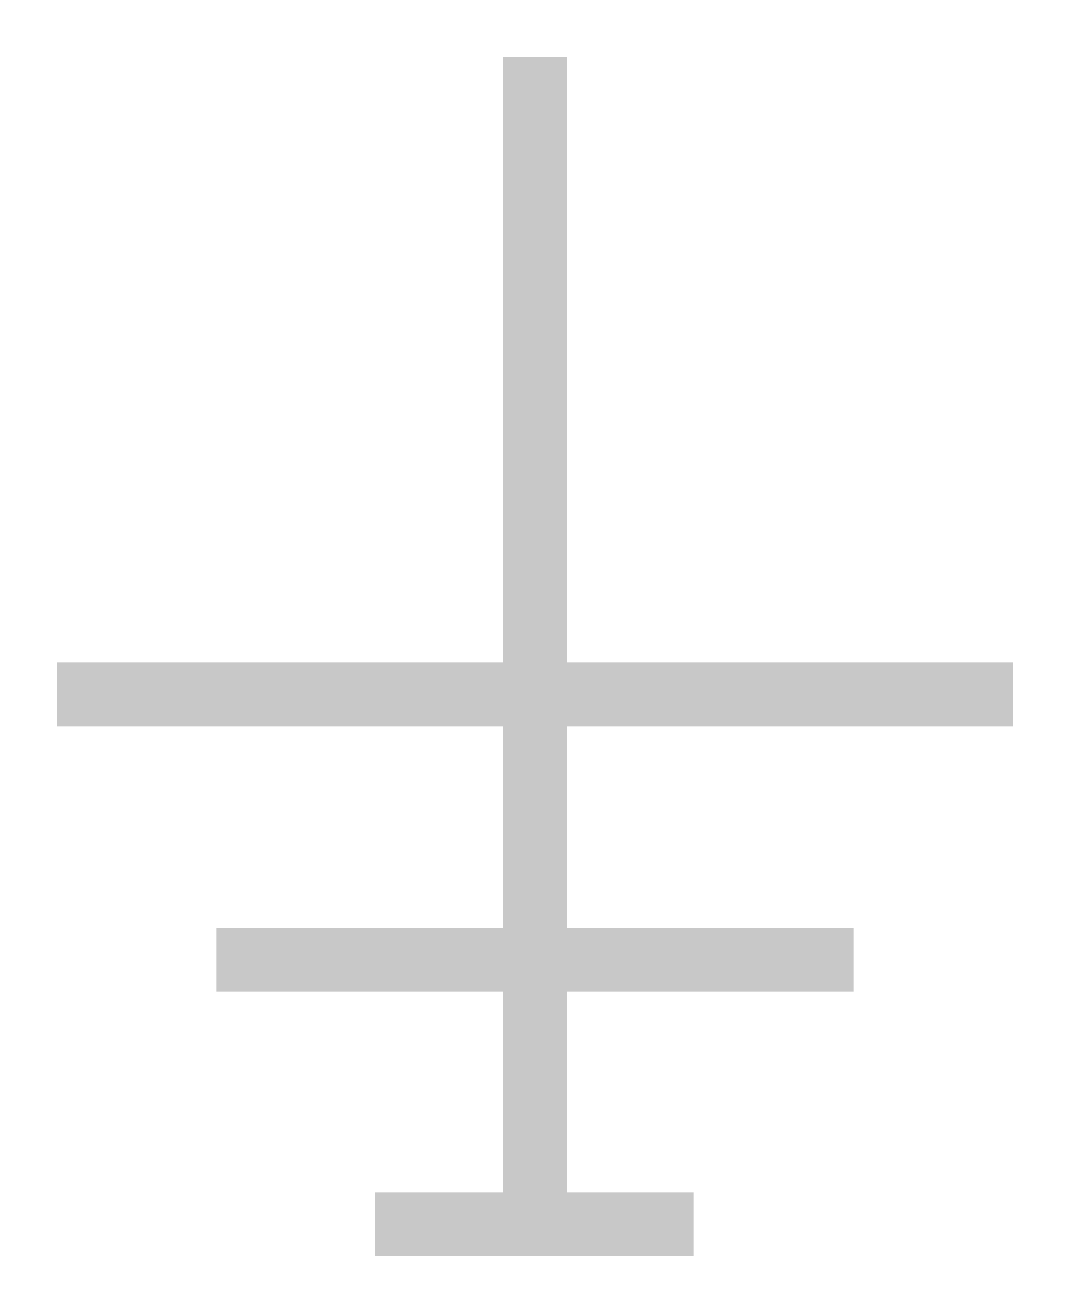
# Model space of a CAD drawing. Extents: x -0.2 to 0.2, y -0.481 to 0.013.
import ezdxf

# ---------------------------------------------------------------- set-up
doc = ezdxf.new("R2010")
doc.units = 0
doc.header["$MEASUREMENT"] = 0
doc.layers.get('0').update_dxf_attribs({"color": 2, "linetype": 'CONTINUOUS'})

msp = doc.modelspace()

# ---------------------------------------------------------------- linework, layer by layer
at = {"color": 3, "const_width": 0.025}
for points in [[(0, 0), (0, -0.46875)], [(-0.1875, -0.25), (0.1875, -0.25)], [(-0.125, -0.35416), (0.125, -0.35416)], [(-0.06275, -0.45788), (0.06225, -0.45788)]]:
    msp.add_lwpolyline(points, dxfattribs=at)

doc.saveas('drawing.dxf')
